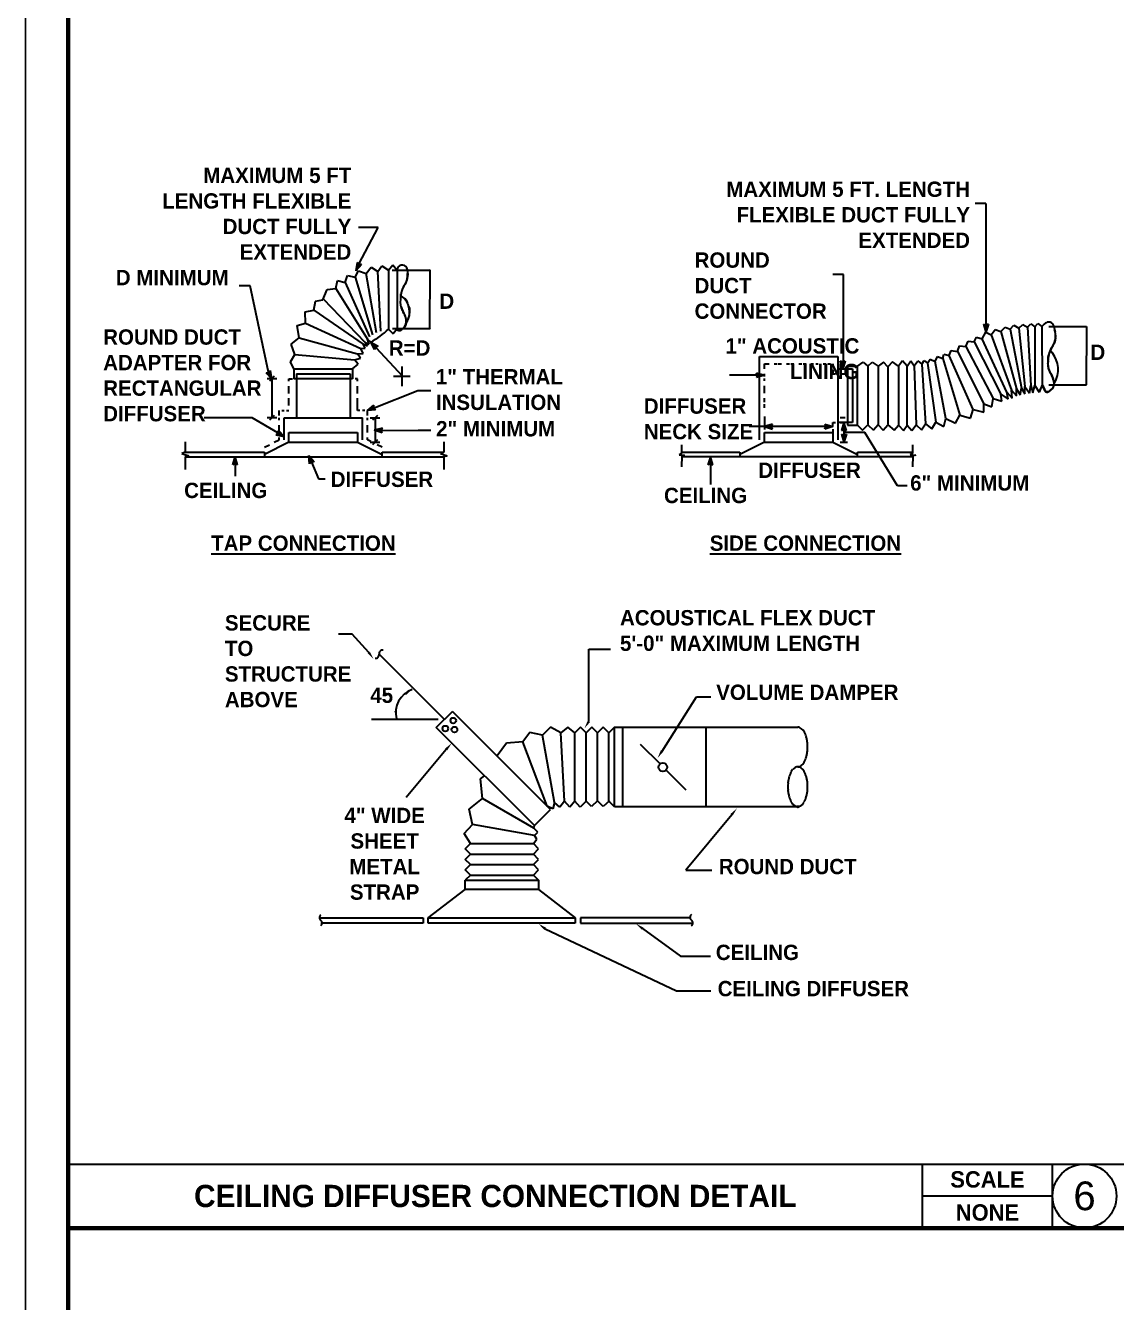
# Model space of a CAD drawing. Header units: inches. Extents: x 2025 to 34930, y -6955 to 4650.
# Drawn here: x 8330.7 to 8630.4, y 1377.9 to 1728.7 of the extents above; entities that cross this region are included whole.
import ezdxf

# ---------------------------------------------------------------- set-up
doc = ezdxf.new("R2010")
doc.units = ezdxf.units.IN
doc.header["$MEASUREMENT"] = 0
doc.layers.get('DEFPOINTS').update_dxf_attribs({"color": 104})
doc.layers.add('PDF-TEXT', color=7, linetype='Continuous', lineweight=35)
doc.styles.add('Century Gothic_B', font='GOTHICB.TTF', dxfattribs={"height": 6.659722})
doc.styles.add('PDF Arial', font='arial.ttf')
doc.styles.add('PDF Arial Bold', font='arialbd.ttf')

msp = doc.modelspace()

# ---------------------------------------------------------------- hatches: boundary and pattern name
at = {"layer": 'PDF-TEXT', "transparency": 33554559}
for points in [[(8421.78, 1663.59), (8421.46, 1661.32), (8423, 1663.01), (8422.28, 1663.04)], [(8594.57, 1644.47), (8595.24, 1646.66), (8594.57, 1646.39), (8593.9, 1646.66)], [(8425.59, 1641.74), (8426.59, 1639.67), (8426.89, 1640.32), (8427.56, 1640.57)], [(8555.22, 1634.4), (8555.89, 1636.59), (8555.22, 1636.31), (8554.55, 1636.59)], [(8398.39, 1631.66), (8397.99, 1633.91), (8397.52, 1633.36), (8396.79, 1633.31)], [(8434.35, 1632.33), (8434.33, 1632.45), (8434.23, 1632.53), (8434.13, 1632.55), (8434.03, 1632.53), (8433.95, 1632.45), (8433.93, 1632.33), (8433.95, 1632.23), (8434.03, 1632.16), (8434.13, 1632.13), (8434.23, 1632.16), (8434.33, 1632.23)], [(8533.7, 1632.63), (8531.51, 1633.3), (8531.8, 1632.63), (8531.51, 1631.96)], [(8398.59, 1626.28), (8398.57, 1626.41), (8398.49, 1626.48), (8398.39, 1626.51), (8398.27, 1626.48), (8398.19, 1626.41), (8398.17, 1626.28), (8398.19, 1626.18), (8398.27, 1626.11), (8398.39, 1626.08), (8398.49, 1626.11), (8398.57, 1626.18)], [(8424.62, 1622.92), (8426.89, 1623.1), (8426.39, 1623.62), (8426.39, 1624.37)], [(8426.53, 1617.51), (8428.7, 1616.76), (8428.44, 1617.43), (8428.74, 1618.09)], [(8426.96, 1617.55), (8426.94, 1617.65), (8426.86, 1617.72), (8426.74, 1617.77), (8426.64, 1617.72), (8426.56, 1617.65), (8426.54, 1617.55), (8426.56, 1617.45), (8426.64, 1617.35), (8426.74, 1617.32), (8426.86, 1617.35), (8426.94, 1617.45)], [(8535.89, 1619.17), (8533.7, 1618.49), (8535.89, 1617.82), (8535.61, 1618.49)], [(8552.53, 1618.49), (8550.34, 1619.17), (8550.62, 1618.49), (8550.34, 1617.82)], [(8556.22, 1617.42), (8555.55, 1619.59), (8554.87, 1617.42), (8555.55, 1617.7)], [(8401.75, 1615.78), (8400.16, 1617.42), (8400.06, 1616.7), (8399.51, 1616.23)], [(8555.55, 1614.21), (8556.22, 1616.4), (8555.55, 1616.13), (8554.87, 1616.4)], [(8408.52, 1610.57), (8408.74, 1608.29), (8409.27, 1608.81), (8409.99, 1608.82)], [(8388.31, 1610.16), (8387.64, 1607.97), (8388.31, 1608.24), (8388.98, 1607.97)], [(8518.86, 1610.18), (8518.19, 1607.99), (8518.86, 1608.26), (8519.53, 1607.99)]]:
    msp.add_hatch(color=256, dxfattribs=at).paths.add_polyline_path(points)

# ---------------------------------------------------------------- linework, layer by layer
at = {"layer": 'DEFPOINTS'}
msp.add_lwpolyline([(8330.71, 2105.41), (9797.6, 2105.41), (9797.6, 1024.33), (8330.71, 1024.33)], close=True, dxfattribs=at)
at = {"layer": 'PDF-TEXT', "color": 42, "lineweight": 100}
for p, q in [((8342.43, 1039.38), (8342.43, 2095.84)), ((8342.43, 1398.3), (9785.88, 1398.3))]:
    msp.add_line(p, q, dxfattribs=at)
at = {"layer": 'PDF-TEXT'}
for p, q in [((8594.57, 1679.78), (8591.58, 1679.78)), ((8594.57, 1679.78), (8594.57, 1646.39)), ((8427.63, 1673.22), (8422.23, 1673.22)), ((8422.31, 1663.14), (8427.63, 1673.22)), ((8421.78, 1663.59), (8421.46, 1661.32)), ((8422.28, 1663.04), (8421.78, 1663.59)), ((8422.38, 1663.26), (8422.28, 1663.04)), ((8423, 1663.01), (8422.28, 1663.04)), ((8418.5, 1658.11), (8419.15, 1660)), ((8419.15, 1660), (8421.26, 1659.56)), ((8421.26, 1659.56), (8422.21, 1661.32)), ((8421.26, 1659.56), (8426.02, 1643.7)), ((8423, 1663.01), (8421.46, 1661.32)), ((8422.21, 1661.32), (8424.25, 1660.58)), ((8424.25, 1660.58), (8425.67, 1662.34)), ((8427.09, 1644.25), (8424.25, 1660.58)), ((8425.67, 1662.34), (8427.46, 1661.15)), ((8427.46, 1661.15), (8428.55, 1662.69)), ((8428.28, 1644.77), (8427.46, 1661.15)), ((8428.55, 1662.69), (8430.42, 1661.5)), ((8430.42, 1661.5), (8431.66, 1662.91)), ((8430.42, 1661.5), (8430.42, 1645.3)), ((8431.44, 1661.52), (8441.87, 1661.52)), ((8431.66, 1662.91), (8432.78, 1661.52)), ((8432.78, 1661.52), (8432.78, 1645.37)), ((8441.82, 1661.52), (8441.82, 1653.56)), ((8441.82, 1661.52), (8441.84, 1661.47)), ((8441.84, 1661.47), (8441.82, 1661.5)), ((8555.4, 1660.34), (8552.53, 1660.34)), ((8555.4, 1636.41), (8555.4, 1660.34)), ((8392.39, 1657.19), (8389.4, 1657.19)), ((8397.49, 1633.46), (8392.39, 1657.19)), ((8412.4, 1653.38), (8413.6, 1656.2)), ((8413.6, 1656.2), (8415.99, 1656.49)), ((8415.99, 1656.49), (8416.46, 1658.66)), ((8415.99, 1656.49), (8424.67, 1642.56)), ((8416.46, 1658.66), (8418.5, 1658.11)), ((8418.5, 1658.11), (8425.24, 1643.18)), ((8409.94, 1650.52), (8410.36, 1652.99)), ((8410.36, 1652.99), (8412.4, 1653.38)), ((8412.5, 1653.61), (8423.97, 1641.69)), ((8433.9, 1654.33), (8434.68, 1653.83)), ((8441.82, 1645.49), (8441.82, 1653.46)), ((8407.5, 1650), (8409.94, 1650.52)), ((8407.65, 1646.94), (8407.5, 1650)), ((8409.94, 1650.52), (8423.45, 1641.16)), ((8405.36, 1646.29), (8407.65, 1646.94)), ((8405.86, 1642.91), (8405.36, 1646.29)), ((8407.65, 1646.94), (8422.85, 1639.94)), ((8441.84, 1645.52), (8441.82, 1645.49)), ((8441.82, 1645.52), (8441.84, 1645.52)), ((8593.9, 1646.66), (8594.57, 1646.39)), ((8593.9, 1646.66), (8594.57, 1644.47)), ((8595.24, 1646.66), (8594.57, 1644.47)), ((8595.24, 1646.66), (8594.57, 1646.39)), ((8598.67, 1644.67), (8599.87, 1645.82)), ((8599.87, 1645.82), (8601.26, 1645.25)), ((8601.26, 1645.25), (8602.26, 1646.39)), ((8602.26, 1646.39), (8603.58, 1645.52)), ((8603.58, 1645.52), (8604.67, 1646.57)), ((8603.58, 1645.52), (8605.29, 1629.57)), ((8604.67, 1646.57), (8605.99, 1645.82)), ((8605.99, 1645.82), (8606.86, 1646.76)), ((8605.99, 1645.82), (8606.94, 1629.77)), ((8606.86, 1646.76), (8608.01, 1645.92)), ((8608.01, 1645.92), (8608.8, 1646.86)), ((8608.01, 1645.92), (8608.01, 1629.77)), ((8608.8, 1646.86), (8609.97, 1645.99)), ((8610.97, 1646.96), (8609.97, 1645.99)), ((8609.97, 1645.99), (8610.42, 1646.47)), ((8609.97, 1645.99), (8610.05, 1629.97)), ((8611.81, 1645.99), (8622.22, 1645.99)), ((8622.14, 1645.94), (8622.17, 1645.99)), ((8622.17, 1645.97), (8622.14, 1645.94)), ((8622.19, 1645.94), (8622.17, 1645.99)), ((8622.17, 1645.97), (8622.17, 1638.03)), ((8622.19, 1645.94), (8622.17, 1645.97)), ((8403.64, 1641.16), (8405.86, 1642.91)), ((8405.86, 1642.91), (8421.88, 1638.5)), ((8425.14, 1641.16), (8424.67, 1642.56)), ((8424.67, 1642.56), (8425.59, 1641.74)), ((8430.42, 1645.3), (8431.71, 1644)), ((8431.52, 1645.49), (8441.87, 1645.49)), ((8432.78, 1645.37), (8431.71, 1644)), ((8591.31, 1641.79), (8592, 1643.06)), ((8592, 1643.06), (8593.5, 1642.63)), ((8593.5, 1642.63), (8594.57, 1644.47)), ((8600.27, 1627.97), (8593.5, 1642.63)), ((8594.57, 1644.47), (8596.04, 1643.73)), ((8596.04, 1643.73), (8597.06, 1645.15)), ((8596.04, 1643.73), (8601.59, 1628.55)), ((8597.06, 1645.15), (8598.67, 1644.67)), ((8598.67, 1644.67), (8602.95, 1628.92)), ((8601.26, 1645.25), (8604.3, 1629.09)), ((8404.69, 1638.28), (8403.64, 1641.16)), ((8421.88, 1638.5), (8423.5, 1638.63)), ((8422.78, 1637.28), (8421.88, 1638.5)), ((8422.85, 1639.94), (8424.05, 1640.09)), ((8423.5, 1638.63), (8422.85, 1639.94)), ((8424.05, 1640.09), (8423.45, 1641.16)), ((8423.45, 1641.16), (8424.67, 1640.74)), ((8424.67, 1640.74), (8423.97, 1641.69)), ((8423.97, 1641.69), (8425.14, 1641.16)), ((8426.59, 1639.67), (8425.59, 1641.74)), ((8425.59, 1641.74), (8427.56, 1640.57)), ((8426.89, 1640.32), (8426.59, 1639.67)), ((8427.56, 1640.57), (8426.89, 1640.32)), ((8427.06, 1640.14), (8426.89, 1640.32)), ((8426.96, 1640.24), (8434.23, 1632.33)), ((8584.46, 1638.03), (8585.04, 1639.42)), ((8585.04, 1639.42), (8586.75, 1639.15)), ((8586.75, 1639.15), (8587.33, 1640.67)), ((8586.75, 1639.15), (8594.02, 1624.76)), ((8587.33, 1640.67), (8589.04, 1640.54)), ((8589.04, 1640.54), (8589.71, 1641.94)), ((8589.04, 1640.54), (8596.56, 1626.21)), ((8589.71, 1641.94), (8591.31, 1641.79)), ((8591.31, 1641.79), (8598.7, 1627.38)), ((8612.31, 1639.42), (8612.78, 1638.83)), ((8403.52, 1636.31), (8404.69, 1638.28)), ((8404.44, 1634.35), (8403.52, 1636.31)), ((8404.69, 1638.28), (8421.06, 1636.88)), ((8420.57, 1634.35), (8422.11, 1635.69)), ((8421.06, 1636.88), (8422.78, 1637.28)), ((8422.11, 1635.69), (8421.06, 1636.88)), ((8434.13, 1635.02), (8434.13, 1629.64)), ((8532.35, 1614.88), (8532.35, 1637.76)), ((8532.35, 1637.76), (8553.88, 1637.76)), ((8533.7, 1634.4), (8533.7, 1635.74)), ((8533.7, 1635.74), (8535.04, 1635.74)), ((8536.38, 1635.74), (8537.23, 1635.74)), ((8537.53, 1635.74), (8538.4, 1635.74)), ((8539.74, 1635.74), (8540.56, 1635.74)), ((8540.94, 1635.74), (8541.78, 1635.74)), ((8543.13, 1635.74), (8543.97, 1635.74)), ((8544.35, 1635.74), (8545.14, 1635.74)), ((8546.49, 1635.74), (8547.18, 1635.74)), ((8547.81, 1635.74), (8548.5, 1635.74)), ((8549.85, 1635.74), (8550.57, 1635.74)), ((8551.14, 1635.74), (8551.86, 1635.74)), ((8552.53, 1635.74), (8552.53, 1634.84)), ((8553.88, 1637.76), (8553.88, 1614.88)), ((8555.22, 1634.4), (8554.55, 1636.59)), ((8554.55, 1636.59), (8555.22, 1636.31)), ((8555.89, 1636.59), (8555.22, 1634.4)), ((8555.22, 1636.31), (8555.89, 1636.59)), ((8555.22, 1636.56), (8555.22, 1636.31)), ((8556.57, 1635.07), (8559.25, 1635.07)), ((8556.57, 1635.07), (8556.57, 1618.92)), ((8559.25, 1635.07), (8560.82, 1636.21)), ((8559.25, 1618.92), (8559.25, 1635.07)), ((8560.82, 1636.21), (8562.09, 1635.09)), ((8562.09, 1635.09), (8563.33, 1636.21)), ((8562.09, 1635.09), (8562.09, 1619.07)), ((8563.33, 1636.21), (8564.95, 1635.09)), ((8566.42, 1636.21), (8564.95, 1635.09)), ((8564.95, 1635.09), (8564.95, 1619.07)), ((8567.57, 1634.94), (8566.42, 1636.21)), ((8568.93, 1636.31), (8567.57, 1634.94)), ((8570.53, 1635.09), (8568.93, 1636.31)), ((8571.65, 1636.54), (8570.53, 1635.09)), ((8570.53, 1635.09), (8570.58, 1618.94)), ((8572.94, 1635.09), (8571.65, 1636.54)), ((8572.94, 1635.09), (8573.89, 1636.61)), ((8572.97, 1618.94), (8572.94, 1635.09)), ((8573.89, 1636.61), (8574.88, 1635.24)), ((8574.88, 1635.24), (8575.9, 1636.61)), ((8574.88, 1635.24), (8575.4, 1618.99)), ((8575.9, 1636.61), (8576.92, 1635.66)), ((8576.92, 1635.66), (8577.62, 1636.64)), ((8576.92, 1635.66), (8577.94, 1619.26)), ((8577.62, 1636.64), (8578.52, 1635.94)), ((8578.52, 1635.94), (8579.21, 1637.06)), ((8578.52, 1635.94), (8580.76, 1619.74)), ((8579.21, 1637.06), (8580.58, 1636.36)), ((8580.58, 1636.36), (8581.28, 1637.76)), ((8583.54, 1620.73), (8580.58, 1636.36)), ((8581.28, 1637.76), (8582.75, 1637.18)), ((8582.75, 1637.18), (8583, 1638.45)), ((8582.75, 1637.18), (8587.38, 1621.63)), ((8583, 1638.45), (8584.46, 1638.03)), ((8591.08, 1623.25), (8584.46, 1638.03)), ((8622.17, 1629.99), (8622.17, 1637.93)), ((8396.79, 1633.31), (8397.52, 1633.36)), ((8398.39, 1631.66), (8396.79, 1633.31)), ((8399.74, 1631.66), (8397.05, 1631.66)), ((8397.08, 1633.07), (8397.19, 1632.83)), ((8397.19, 1632.83), (8397.66, 1633.38)), ((8397.52, 1633.36), (8397.99, 1633.91)), ((8399.06, 1632.33), (8397.72, 1630.99)), ((8398.39, 1631.66), (8397.99, 1633.91)), ((8398.39, 1631.66), (8398.39, 1620.91)), ((8403.09, 1630.99), (8403.09, 1631.66)), ((8403.09, 1631.66), (8404.04, 1631.66)), ((8404.44, 1634.35), (8420.57, 1634.35)), ((8404.44, 1634.35), (8404.44, 1631.66)), ((8420.57, 1631.66), (8404.44, 1631.66)), ((8405.11, 1633), (8419.89, 1633)), ((8405.11, 1633), (8405.11, 1620.91)), ((8419.89, 1633), (8419.89, 1620.91)), ((8420.57, 1634.35), (8420.57, 1631.66)), ((8421.91, 1631.66), (8421.29, 1631.66)), ((8421.91, 1630.99), (8421.91, 1631.66)), ((8431.84, 1632.33), (8436.42, 1632.33)), ((8531.8, 1632.63), (8524.09, 1632.63)), ((8531.51, 1633.3), (8533.7, 1632.63)), ((8531.8, 1632.63), (8531.51, 1633.3)), ((8533.7, 1632.63), (8531.51, 1631.96)), ((8531.8, 1632.63), (8531.51, 1631.96)), ((8533.7, 1632.23), (8533.7, 1633.05)), ((8533.7, 1631.04), (8533.7, 1631.76)), ((8552.53, 1634.15), (8552.53, 1633.05)), ((8552.53, 1633.05), (8553.21, 1633.05)), ((8553.88, 1634.4), (8557.91, 1634.4)), ((8554.55, 1633.05), (8555.89, 1633.05)), ((8557.91, 1634.4), (8557.91, 1619.59)), ((8567.57, 1634.94), (8567.57, 1619.07)), ((8403.09, 1627.63), (8403.09, 1629.64)), ((8421.91, 1627.63), (8421.91, 1629.64)), ((8426.49, 1623.67), (8438.51, 1628.45)), ((8438.51, 1628.45), (8442.07, 1628.45)), ((8533.7, 1627.68), (8533.7, 1629.69)), ((8600.64, 1626.03), (8600.27, 1627.97)), ((8600.27, 1627.97), (8601.81, 1626.31)), ((8601.81, 1626.31), (8601.59, 1628.55)), ((8601.59, 1628.55), (8602.95, 1627)), ((8602.95, 1627), (8602.95, 1628.92)), ((8602.95, 1628.92), (8603.97, 1627.2)), ((8603.97, 1627.2), (8604.3, 1629.09)), ((8604.3, 1629.09), (8605.22, 1627.48)), ((8605.22, 1627.48), (8605.29, 1629.57)), ((8605.29, 1629.57), (8606.54, 1627.68)), ((8606.54, 1627.68), (8606.94, 1629.77)), ((8606.94, 1629.77), (8607.41, 1627.78)), ((8607.41, 1627.78), (8608.01, 1629.77)), ((8608.01, 1629.77), (8609.2, 1627.97)), ((8610.05, 1629.97), (8609.2, 1627.97)), ((8609.2, 1627.97), (8610.12, 1629.89)), ((8610.74, 1628.45), (8610.05, 1629.97)), ((8611.81, 1628.07), (8611.23, 1628.07)), ((8611.89, 1629.97), (8622.22, 1629.97)), ((8622.14, 1630.02), (8622.17, 1629.99)), ((8622.17, 1629.97), (8622.14, 1630.02)), ((8622.19, 1630.02), (8622.17, 1629.97)), ((8622.17, 1629.99), (8622.19, 1630.02)), ((8403.09, 1624.27), (8403.09, 1626.28)), ((8421.91, 1622.92), (8421.91, 1626.28)), ((8533.7, 1625.24), (8533.7, 1626.33)), ((8533.7, 1623.62), (8533.7, 1624.69)), ((8594.02, 1622.5), (8594.02, 1624.76)), ((8594.02, 1624.76), (8596.23, 1623.97)), ((8596.23, 1623.97), (8596.56, 1626.21)), ((8596.56, 1626.21), (8598.9, 1625.46)), ((8598.9, 1625.46), (8598.7, 1627.38)), ((8598.7, 1627.38), (8600.64, 1626.03)), ((8399.06, 1621.58), (8397.72, 1620.23)), ((8400.41, 1621.58), (8400.41, 1622.92)), ((8401.08, 1622.92), (8401.75, 1622.92)), ((8402.42, 1622.92), (8403.09, 1622.92)), ((8422.58, 1622.92), (8421.91, 1622.92)), ((8423.95, 1622.92), (8423.28, 1622.92)), ((8424.62, 1622.92), (8426.39, 1624.37)), ((8426.89, 1623.1), (8424.62, 1622.92)), ((8424.62, 1621.58), (8424.62, 1622.92)), ((8427.41, 1621.58), (8426.07, 1620.23)), ((8426.39, 1623.62), (8426.39, 1624.37)), ((8426.61, 1623.72), (8426.39, 1623.62)), ((8426.39, 1623.62), (8426.89, 1623.1)), ((8533.72, 1621.31), (8533.72, 1617.67)), ((8586.18, 1619.46), (8587.38, 1621.63)), ((8587.38, 1621.63), (8590.34, 1620.81)), ((8590.34, 1620.81), (8591.08, 1623.25)), ((8591.08, 1623.25), (8594.02, 1622.5)), ((8392.99, 1620.88), (8379.82, 1620.88)), ((8399.98, 1616.75), (8392.99, 1620.88)), ((8399.74, 1620.91), (8397.05, 1620.91)), ((8400.41, 1620.23), (8400.41, 1620.91)), ((8400.41, 1616.88), (8400.41, 1618.89)), ((8401.75, 1614.86), (8401.75, 1620.91)), ((8401.75, 1620.91), (8423.28, 1620.91)), ((8423.28, 1614.86), (8423.28, 1620.91)), ((8424.62, 1620.23), (8424.62, 1620.91)), ((8424.62, 1616.88), (8424.62, 1618.89)), ((8425.39, 1620.91), (8428.08, 1620.91)), ((8428.74, 1618.09), (8426.53, 1617.51)), ((8428.7, 1616.76), (8426.53, 1617.51)), ((8426.74, 1620.91), (8426.74, 1614.19)), ((8428.44, 1617.43), (8428.74, 1618.09)), ((8428.7, 1617.44), (8428.44, 1617.43)), ((8428.7, 1616.76), (8428.44, 1617.43)), ((8428.55, 1617.43), (8438.61, 1617.55)), ((8438.61, 1617.55), (8442.09, 1617.55)), ((8550.62, 1618.49), (8529.49, 1618.49)), ((8535.89, 1619.17), (8533.7, 1618.49)), ((8533.7, 1618.49), (8535.89, 1617.82)), ((8535.61, 1618.49), (8535.89, 1619.17)), ((8535.89, 1617.82), (8535.61, 1618.49)), ((8550.34, 1619.17), (8552.53, 1618.49)), ((8550.34, 1619.17), (8550.62, 1618.49)), ((8552.53, 1618.49), (8550.34, 1617.82)), ((8550.34, 1617.82), (8550.62, 1618.49)), ((8552.53, 1618.49), (8552.53, 1619.59)), ((8552.53, 1619.59), (8553.21, 1619.59)), ((8552.53, 1617.8), (8552.53, 1614.21)), ((8556.57, 1619.59), (8553.88, 1619.61)), ((8555.89, 1620.93), (8554.55, 1620.93)), ((8554.55, 1619.59), (8555.89, 1619.59)), ((8555.55, 1619.59), (8554.87, 1617.42)), ((8554.87, 1617.42), (8555.55, 1617.7)), ((8556.22, 1617.42), (8555.55, 1619.59)), ((8555.55, 1618.24), (8555.55, 1616.13)), ((8555.55, 1617.7), (8556.22, 1617.42)), ((8557.91, 1619.59), (8556.57, 1619.59)), ((8556.57, 1618.92), (8559.25, 1618.92)), ((8559.25, 1618.92), (8560.7, 1617.55)), ((8560.7, 1617.55), (8562.14, 1618.99)), ((8562.14, 1618.99), (8563.68, 1617.55)), ((8564.95, 1618.99), (8563.68, 1617.55)), ((8564.95, 1618.99), (8566.35, 1617.55)), ((8566.35, 1617.55), (8567.57, 1618.99)), ((8567.57, 1618.99), (8569.36, 1617.5)), ((8569.36, 1617.5), (8570.58, 1618.94)), ((8570.58, 1618.94), (8571.9, 1617.45)), ((8571.9, 1617.45), (8572.97, 1618.94)), ((8572.97, 1618.94), (8574.24, 1617.45)), ((8574.24, 1617.45), (8575.4, 1618.99)), ((8575.4, 1618.99), (8576.9, 1617.62)), ((8576.9, 1617.62), (8577.94, 1619.26)), ((8577.94, 1619.26), (8579.69, 1617.9)), ((8579.69, 1617.9), (8580.76, 1619.74)), ((8580.76, 1619.74), (8582.97, 1618.52)), ((8582.97, 1618.52), (8583.54, 1620.73)), ((8583.54, 1620.73), (8586.18, 1619.46)), ((8374.6, 1614.34), (8374.6, 1611.5)), ((8403.09, 1614.19), (8396.38, 1610.83)), ((8399.06, 1614.19), (8400.41, 1614.86)), ((8400.06, 1616.7), (8399.51, 1616.23)), ((8399.51, 1616.23), (8401.75, 1615.78)), ((8399.86, 1616.83), (8400.06, 1616.7)), ((8400.16, 1617.42), (8400.06, 1616.7)), ((8400.16, 1617.42), (8401.75, 1615.78)), ((8400.41, 1614.86), (8400.41, 1615.53)), ((8403.09, 1614.19), (8403.09, 1616.88)), ((8403.09, 1616.88), (8421.91, 1616.88)), ((8403.09, 1614.19), (8421.91, 1614.19)), ((8421.91, 1616.88), (8421.91, 1614.19)), ((8421.91, 1614.19), (8428.65, 1610.83)), ((8424.62, 1614.86), (8424.62, 1615.53)), ((8425.54, 1614.39), (8424.62, 1614.86)), ((8425.39, 1614.19), (8428.08, 1614.19)), ((8427.41, 1614.86), (8426.07, 1613.52)), ((8445.63, 1614.34), (8445.63, 1611.5)), ((8533.7, 1614.21), (8526.98, 1610.85)), ((8533.7, 1614.21), (8533.7, 1616.9)), ((8533.7, 1616.9), (8552.53, 1616.9)), ((8533.7, 1614.21), (8552.53, 1614.21)), ((8552.53, 1614.21), (8559.25, 1610.85)), ((8554.55, 1614.21), (8556.57, 1614.21)), ((8554.87, 1616.4), (8555.55, 1616.13)), ((8554.87, 1616.4), (8555.55, 1614.21)), ((8561.27, 1616.93), (8555.55, 1616.93)), ((8556.22, 1616.4), (8555.55, 1614.21)), ((8555.55, 1616.13), (8556.22, 1616.4)), ((8570.28, 1602.19), (8561.27, 1616.93)), ((8374.6, 1611.5), (8373.68, 1611.15)), ((8373.68, 1611.15), (8375.55, 1610.48)), ((8374.6, 1611.5), (8396.38, 1611.5)), ((8375.55, 1610.48), (8374.6, 1610.16)), ((8396.38, 1612.84), (8397.72, 1613.52)), ((8396.38, 1611.5), (8396.38, 1610.16)), ((8408.74, 1608.29), (8408.52, 1610.57)), ((8408.52, 1610.57), (8409.99, 1608.82)), ((8428.65, 1612.84), (8427.31, 1613.52)), ((8428.65, 1610.16), (8428.65, 1611.5)), ((8428.65, 1611.5), (8445.63, 1611.5)), ((8445.63, 1611.5), (8444.7, 1611.15)), ((8444.7, 1611.15), (8446.55, 1610.48)), ((8446.55, 1610.48), (8445.63, 1610.16)), ((8510.92, 1611.08), (8510.28, 1610.78)), ((8510.28, 1610.78), (8511.79, 1610.68)), ((8510.92, 1613.54), (8510.92, 1611.08)), ((8511, 1610.48), (8510.95, 1607.49)), ((8511.79, 1610.68), (8511, 1610.48)), ((8511.05, 1611.52), (8526.98, 1611.52)), ((8526.98, 1611.52), (8526.98, 1610.18)), ((8559.25, 1610.18), (8559.25, 1611.52)), ((8559.25, 1611.52), (8574.41, 1611.52)), ((8574.41, 1611.08), (8573.76, 1610.78)), ((8573.76, 1610.78), (8575.31, 1610.68)), ((8574.41, 1613.54), (8574.41, 1611.08)), ((8574.48, 1610.48), (8574.43, 1607.49)), ((8575.31, 1610.68), (8574.48, 1610.48)), ((8374.6, 1610.16), (8445.63, 1610.16)), ((8374.6, 1610.16), (8374.6, 1606.72)), ((8387.64, 1607.97), (8388.31, 1610.16)), ((8388.31, 1608.24), (8387.64, 1607.97)), ((8388.98, 1607.97), (8388.31, 1610.16)), ((8388.31, 1608.24), (8388.31, 1604.85)), ((8388.98, 1607.97), (8388.31, 1608.24)), ((8409.27, 1608.81), (8408.74, 1608.29)), ((8409.99, 1608.82), (8409.27, 1608.81)), ((8409.37, 1608.58), (8409.27, 1608.81)), ((8409.31, 1608.71), (8411.23, 1604.13)), ((8445.63, 1610.16), (8445.63, 1606.72)), ((8574.41, 1610.18), (8511.05, 1610.18)), ((8518.86, 1610.18), (8518.19, 1607.99)), ((8518.86, 1608.26), (8518.19, 1607.99)), ((8519.53, 1607.99), (8518.86, 1610.18)), ((8518.86, 1608.26), (8518.86, 1602.59)), ((8518.86, 1608.26), (8519.53, 1607.99)), ((8411.23, 1604.13), (8413.07, 1604.13)), ((8572.96, 1602.19), (8570.28, 1602.19)), ((8420.42, 1561.5), (8416.69, 1561.5)), ((8425.02, 1556.45), (8420.42, 1561.5)), ((8445.8, 1538.05), (8427.89, 1555.97)), ((8485.5, 1537.53), (8485.47, 1557.33)), ((8485.47, 1557.33), (8491.44, 1557.33)), ((8505.58, 1529.37), (8515.04, 1544.27)), ((8515.04, 1544.27), (8518.97, 1544.27)), ((8474.97, 1513.26), (8447.99, 1540.24)), ((8444.09, 1538.05), (8425.79, 1538.05)), ((8443.56, 1535.81), (8447.99, 1540.22)), ((8470.52, 1508.86), (8443.56, 1535.81)), ((8469.3, 1534.44), (8467.36, 1531.88)), ((8472.78, 1533.75), (8469.3, 1534.44)), ((8474.97, 1535.96), (8472.78, 1533.75)), ((8476.04, 1515.25), (8472.78, 1533.75)), ((8477.76, 1534.39), (8474.97, 1535.96)), ((8479.7, 1535.96), (8477.76, 1534.39)), ((8478.75, 1515.63), (8477.76, 1534.39)), ((8481.62, 1534.39), (8479.7, 1535.96)), ((8483.18, 1535.96), (8481.62, 1534.39)), ((8481.62, 1515.63), (8481.62, 1534.39)), ((8484.73, 1534.39), (8483.18, 1535.96)), ((8486.29, 1535.96), (8484.73, 1534.39)), ((8484.73, 1515.63), (8484.73, 1534.39)), ((8487.86, 1534.39), (8486.29, 1535.96)), ((8489.43, 1535.96), (8487.86, 1534.39)), ((8487.86, 1515.63), (8487.86, 1534.39)), ((8491, 1534.39), (8489.43, 1535.96)), ((8492.54, 1535.96), (8491, 1534.39)), ((8491, 1515.63), (8491, 1534.39)), ((8492.54, 1535.96), (8542.89, 1535.96)), ((8492.54, 1514.06), (8492.54, 1535.96)), ((8494.71, 1535.96), (8494.71, 1514.06)), ((8517.58, 1535.96), (8517.58, 1514.06)), ((8446.25, 1529.79), (8435.25, 1516.57)), ((8462.85, 1531.56), (8460.26, 1528.02)), ((8467.36, 1531.88), (8462.85, 1531.56)), ((8474.02, 1514.21), (8467.36, 1531.88)), ((8499.58, 1531.28), (8505.06, 1525.81)), ((8506.73, 1524.14), (8512.1, 1518.74)), ((8455.68, 1521.72), (8456.83, 1522.57)), ((8456.23, 1516.32), (8455.68, 1521.72)), ((8452.6, 1513.39), (8456.23, 1516.32)), ((8470.37, 1508.21), (8456.23, 1516.32)), ((8453.52, 1509.18), (8452.6, 1513.39)), ((8470.52, 1508.86), (8474.97, 1513.26)), ((8475.57, 1513.51), (8474.02, 1514.21)), ((8476.04, 1515.25), (8475.57, 1513.51)), ((8477.51, 1513.96), (8476.04, 1515.25)), ((8478.75, 1515.63), (8477.51, 1513.96)), ((8480.22, 1513.96), (8478.75, 1515.63)), ((8481.62, 1515.63), (8480.22, 1513.96)), ((8483.13, 1513.96), (8481.62, 1515.63)), ((8484.73, 1515.63), (8483.13, 1513.96)), ((8486.24, 1514.11), (8484.73, 1515.63)), ((8487.89, 1515.65), (8486.24, 1514.11)), ((8489.38, 1514.11), (8487.89, 1515.65)), ((8491.1, 1515.65), (8489.38, 1514.11)), ((8492.54, 1514.06), (8491, 1515.63)), ((8542.89, 1514.06), (8492.54, 1514.06)), ((8451.25, 1506.74), (8453.52, 1509.18)), ((8470.54, 1506.2), (8453.52, 1509.18)), ((8470.37, 1508.21), (8470.52, 1508.86)), ((8524.72, 1511.87), (8512.08, 1496.59)), ((8452.92, 1503.93), (8451.25, 1506.74)), ((8471.41, 1507.09), (8470.37, 1508.21)), ((8470.54, 1506.2), (8471.41, 1507.09)), ((8471.16, 1505.13), (8470.54, 1506.2)), ((8451.48, 1502.49), (8452.92, 1503.93)), ((8452.92, 1501.04), (8451.48, 1502.49)), ((8452.92, 1503.93), (8470.22, 1503.93)), ((8470.22, 1503.93), (8471.16, 1505.13)), ((8471.66, 1502.49), (8470.22, 1503.93)), ((8470.22, 1501.04), (8471.66, 1502.49)), ((8451.48, 1499.6), (8452.92, 1501.04)), ((8452.92, 1498.16), (8451.48, 1499.6)), ((8451.48, 1496.71), (8452.92, 1498.16)), ((8452.92, 1501.04), (8470.22, 1501.04)), ((8452.92, 1498.16), (8470.22, 1498.16)), ((8471.66, 1499.6), (8470.22, 1501.04)), ((8470.22, 1498.16), (8471.66, 1499.6)), ((8471.66, 1496.71), (8470.22, 1498.16)), ((8452.92, 1495.3), (8451.48, 1496.71)), ((8452.92, 1495.3), (8451.48, 1493.85)), ((8452.92, 1495.3), (8470.22, 1495.3)), ((8470.22, 1495.3), (8471.66, 1496.71)), ((8470.22, 1495.3), (8471.66, 1493.85)), ((8512.08, 1496.59), (8519.27, 1496.59)), ((8441.37, 1483.52), (8451.48, 1491.36)), ((8451.48, 1493.85), (8471.66, 1493.85)), ((8451.48, 1491.36), (8451.48, 1493.85)), ((8471.66, 1491.36), (8451.48, 1491.36)), ((8471.66, 1493.85), (8471.66, 1491.36)), ((8471.66, 1491.36), (8481.74, 1483.52)), ((8411.49, 1483.52), (8439.96, 1483.52)), ((8439.96, 1482.11), (8412.21, 1482.11)), ((8439.96, 1483.52), (8439.96, 1482.11)), ((8441.37, 1482.11), (8441.37, 1483.52)), ((8441.37, 1483.52), (8481.74, 1483.52)), ((8481.74, 1482.11), (8441.37, 1482.11)), ((8481.74, 1483.52), (8481.74, 1482.11)), ((8483.18, 1483.67), (8513.27, 1483.67)), ((8483.18, 1483.52), (8483.18, 1482.11)), ((8483.18, 1482.11), (8514.04, 1482.11)), ((8473.48, 1480.51), (8509.54, 1463.52)), ((8500.23, 1480.56), (8510.68, 1472.97)), ((8510.68, 1472.97), (8518.87, 1472.97)), ((8509.54, 1463.52), (8518.94, 1463.52)), ((8342.43, 1415.87), (9785.88, 1415.87)), ((8577.1, 1398.3), (8577.1, 1415.87)), ((8612.87, 1398.3), (8612.87, 1415.87)), ((8612.87, 1407.09), (8577.1, 1407.09))]:
    msp.add_line(p, q, dxfattribs=at)
for centre, radius in [((8429.59, 1544.93), 0.286), ((8429.59, 1544.93), 0.187), ((8448.23, 1537.74), 0.784), ((8446.04, 1535.55), 0.784), ((8448.53, 1535.25), 0.784), ((8505.82, 1524.92), 1.18), ((8542.89, 1514.06), 0.2), ((8621.65, 1407.09), 8.78)]:
    msp.add_circle(centre, radius, dxfattribs=at)
for centre, radius, start, end in [((8434.24, 1661.41), 1.48, 30.9375, 174.9023), ((8430.58, 1660.41), 5.21, 325.9149, 19.6875), ((8416.06, 1661.58), 19.66, 352.9389, 359.8714), ((8439.76, 1653.91), 6.02, 143.6994, 182.4372), ((8432.22, 1659.57), 3.37, 316.0986, 353.0676), ((8438.52, 1652.6), 4.87, 169.7278, 206.7023), ((8444.77, 1654.22), 11.04, 182.9281, 183.933), ((8425.55, 1654.54), 8.3, 352.9853, 3.3233), ((8430.78, 1649.96), 5.46, 327.3322, 56.2555), ((8433.32, 1651.7), 2.53, 18.3307, 58.0023), ((8432.47, 1647.57), 2.87, 292.945, 30.5804), ((8443.26, 1653.95), 9.65, 195.0011, 210.5798), ((8429.69, 1646.9), 5.69, 0.9174, 37.9413), ((8432.55, 1649.79), 3.7, 334.8469, 355.0012), ((8433.57, 1650.43), 2.75, 358.9673, 21.6486), ((8423.04, 1650.63), 13.25, 355.0013, 358.9672), ((8432.17, 1647.92), 3.35, 299.8554, 343.9874), ((8369.82, 1679.26), 73.02, 333.7157, 334.8463), ((8613.09, 1643.79), 3.78, 121.3443, 134.9893), ((8611.85, 1645.8), 1.44, 75.1248, 120.9542), ((8611.84, 1645.77), 1.46, 8.5944, 75.0233), ((8639.03, 1650.09), 26.06, 189.042, 192.3541), ((8412.82, 1664.11), 25.76, 299.7096, 313.0792), ((8433.32, 1645.58), 0.684, 196.3806, 292.9449), ((8608.55, 1643.46), 5.2, 325.9999, 19.7725), ((8611.69, 1642.47), 2.02, 331.0258, 353.9488), ((8606.59, 1643), 7.14, 354.0278, 12.1937), ((8617.78, 1636.61), 6.22, 148.6109, 186.4643), ((8617.72, 1636.99), 6.02, 143.6994, 182.4372), ((8814.73, 1519.34), 235.44, 149.0125, 149.2134), ((8607.01, 1634.21), 7.39, 329.3523, 38.6376), ((8592.05, 1653.61), 24.59, 327.9457, 330.489), ((8597.79, 1634.33), 13.9, 2.2851, 6.5149), ((8616.48, 1635.65), 4.87, 169.7278, 206.7023), ((8622.73, 1637.3), 11.04, 182.9281, 183.933), ((8613.9, 1635), 2.23, 182.9065, 215.2172), ((8606, 1629.53), 7.35, 13.3429, 34.5959), ((8607.66, 1629.98), 5.67, 0.9084, 37.9324), ((8605.8, 1626.72), 5.36, 16.6443, 36.5075), ((8611.23, 1628.58), 0.51, 195.5256, 270.0404), ((8611.38, 1628.38), 0.458, 196.5155, 315.1678), ((8616.4, 1623.39), 6.61, 125.7032, 135.113), ((8610.15, 1630.96), 3.33, 300.0467, 344.1788), ((8611.52, 1630.17), 1.75, 305.6148, 353.5426), ((8609.56, 1630.38), 3.72, 353.8147, 13.3429), ((8426.88, 1555.85), 0.979, 261.8921, 8.1518), ((8428.82, 1556.13), 0.983, 81.8701, 188.1299), ((8439.22, 1539.93), 6.78, 109.9896, 194.7766), ((8542.9, 1534.78), 1.18, 68.3185, 92.1094), ((8541.43, 1532.59), 3.8, 21.3629, 59.6173), ((8538.32, 1531.27), 7.18, 15.9357, 22.2473), ((8536.75, 1530.8), 8.8, 10.1293, 16.0402), ((8535.52, 1530.52), 10.06, 5.3156, 10.4628), ((8534.78, 1530.5), 10.79, 354.9628, 0), ((8534.73, 1530.54), 10.84, 359.7697, 4.8069), ((8541.28, 1528.28), 3.89, 320.1581, 329.513), ((8539.96, 1529.08), 5.41, 329.3866, 337.7472), ((8538.32, 1529.73), 7.18, 337.7527, 344.0643), ((8536.81, 1530.24), 8.75, 343.5836, 349.4945), ((8535.42, 1530.38), 10.14, 350.1311, 355.2782), ((8547.4, 1520.32), 7.18, 157.7252, 164.0368), ((8545.76, 1520.99), 5.41, 149.4031, 157.7636), ((8544.44, 1521.76), 3.89, 140.1361, 149.491), ((8543.5, 1522.58), 2.63, 126.502, 140.257), ((8542.99, 1523.19), 1.84, 109.6357, 125.489), ((8542.88, 1523.56), 1.45, 90.4983, 110.4879), ((8542.86, 1526.48), 1.45, 270.1405, 290.1357), ((8542.85, 1523.58), 1.43, 69.3952, 89.3903), ((8542.72, 1526.84), 1.83, 290.2753, 306.1285), ((8542.72, 1523.23), 1.83, 53.9044, 69.7577), ((8542.23, 1527.46), 2.63, 306.4637, 320.2185), ((8542.23, 1522.58), 2.63, 39.765, 53.5144), ((8541.28, 1521.76), 3.89, 30.487, 39.8419), ((8539.93, 1521.04), 5.41, 21.6926, 30.0532), ((8538.2, 1520.24), 7.32, 16.1692, 22.4808), ((8550.96, 1519.55), 10.81, 174.9683, 180.0055), ((8550.94, 1519.55), 10.79, 180, 185.0372), ((8550.24, 1519.62), 10.12, 169.8651, 175.0067), ((8548.97, 1519.85), 8.8, 163.9819, 169.8926), ((8536.84, 1519.8), 8.75, 10.5055, 16.4164), ((8535.48, 1519.62), 10.12, 4.9713, 10.1184), ((8534.78, 1519.55), 10.79, 360, 5.0372), ((8534.76, 1519.55), 10.81, 354.9683, 0.0055), ((8550.24, 1519.47), 10.12, 184.9933, 190.1349), ((8548.83, 1519.28), 8.69, 190.5065, 196.4225), ((8547.34, 1518.88), 7.15, 196.7688, 203.0749), ((8545.76, 1518.07), 5.39, 201.6928, 210.0534), ((8539.96, 1518.13), 5.41, 329.3866, 337.7472), ((8538.29, 1518.74), 7.19, 338.3066, 344.6181), ((8536.88, 1519.33), 8.71, 343.2902, 349.201), ((8535.55, 1519.53), 10.06, 349.5372, 354.6844), ((8544.44, 1517.33), 3.89, 210.509, 219.8639), ((8543.5, 1516.54), 2.63, 219.765, 233.5144), ((8542.99, 1515.91), 1.84, 234.4963, 250.3496), ((8542.88, 1515.53), 1.45, 249.5121, 269.5017), ((8542.86, 1515.53), 1.45, 270.1405, 290.1357), ((8542.72, 1515.89), 1.83, 290.2753, 306.1285), ((8542.23, 1516.54), 2.63, 306.4637, 320.2185), ((8541.28, 1517.33), 3.89, 320.1581, 329.513), ((8412.34, 1483.56), 0.908, 126.8701, 233.1299), ((8514.23, 1483.66), 0.983, 126.8701, 233.1299), ((8411.27, 1482.12), 0.908, 306.8701, 53.1299), ((8513.06, 1482.12), 0.983, 306.8701, 53.1299)]:
    msp.add_arc(centre, radius, start, end, dxfattribs=at)
at = {"layer": 'PDF-TEXT', "transparency": 33554559}
for points in [[(8441.82, 1661.5), (8441.82, 1661.52), (8441.84, 1661.47)], [(8441.84, 1645.52), (8441.82, 1645.49), (8441.82, 1645.52)], [(8622.14, 1645.94), (8622.17, 1645.99), (8622.17, 1645.97)], [(8622.17, 1645.99), (8622.17, 1645.97), (8622.19, 1645.94)], [(8622.17, 1629.97), (8622.17, 1629.99), (8622.14, 1630.02)], [(8622.19, 1630.02), (8622.17, 1629.97), (8622.17, 1629.99)], [(8425.32, 1556.65), (8424.7, 1556.23), (8426.34, 1554.61)], [(8434.8, 1545.39), (8435.2, 1544.74), (8436.92, 1546.29)], [(8432.76, 1540.49), (8432.02, 1540.39), (8432.66, 1538.17)], [(8485.8, 1537.33), (8485.17, 1537.73), (8484.28, 1535.61)], [(8445.98, 1530.06), (8446.55, 1529.54), (8447.77, 1531.48)], [(8505.9, 1529.17), (8505.26, 1529.59), (8504.36, 1527.45)], [(8524.42, 1512.09), (8524.99, 1511.62), (8526.16, 1513.61)], [(8473.23, 1480.21), (8473.7, 1480.81), (8471.66, 1481.91)], [(8500.01, 1480.26), (8500.45, 1480.89), (8498.39, 1481.91)]]:
    msp.add_solid(points, dxfattribs=at)

# ---------------------------------------------------------------- texts
at = {"layer": 'PDF-TEXT'}
for s, insert, char_height, width, attachment_point, style in [('MAXIMUM 5 FT LENGTH FLEXIBLE DUCT FULLY EXTENDED', (8420.21, 1689.65), 4.212, 61.9989, 3, 'Century Gothic_B'), ('MAXIMUM 5 FT. LENGTH FLEXIBLE DUCT FULLY EXTENDED', (8590.19, 1685.84), 4.212, 91.5438, 3, 'Century Gothic_B'), ('ROUND DUCT CONNECTOR', (8514.52, 1666.38), 4.212, 37.2454, 1, 'Century Gothic_B'), ('ROUND DUCT ADAPTER FOR RECTANGULAR DIFFUSER', (8352.04, 1645.23), 4.212, 44.3975, 1, 'Century Gothic_B'), ('SECURE TO STRUCTURE ABOVE', (8385.48, 1566.69), 4.212, 31.0796, 1, 'Century Gothic_B'), ('ACOUSTICAL FLEX DUCT 5\'-0" MAXIMUM LENGTH', (8494.03, 1568.1), 4.212, 73.318, 1, 'Century Gothic_B'), ('4" WIDE SHEET METAL STRAP', (8429.37, 1513.78), 4.212, 38.5403, 2, 'Century Gothic_B'), ('{\\fCentury Gothic|b1|i0|c0|p34;SCALE}', (8594.98, 1411.64), 4.5, 35.7683, 5, 'PDF Arial Bold'), ('6', (8621.65, 1407.09), 7.89, 17.5595, 5, 'PDF Arial'), ('{\\fCentury Gothic|b1|i0|c0|p34;CEILING DIFFUSER CONNECTION DETAIL}', (8459.76, 1407.07), 6.1202, 234.6721, 5, 'PDF Arial Bold'), ('{\\fCentury Gothic|b1|i0|c0|p34;NONE}', (8594.98, 1402.55), 4.5, 35.7683, 5, 'PDF Arial Bold')]:
    msp.add_mtext(s, dxfattribs=dict(at, insert=insert, char_height=char_height, width=width, attachment_point=attachment_point, style=style))
at = {"layer": 'PDF-TEXT', "attachment_point": 7, "style": 'Century Gothic_B'}
for s, insert, char_height in [('D MINIMUM', (8355.51, 1657.29), 4.212), ('D', (8444.41, 1650.86), 4.21), ('R=D', (8430.52, 1638), 4.212), ('\\pxqr;1" ACOUSTIC\\P LINING', (8523.01, 1631.49), 4.212), ('D', (8623.28, 1636.82), 4.21), ('1" THERMAL \\PINSULATION', (8443.44, 1623.01), 4.212), ('DIFFUSER \\PNECK SIZE', (8500.57, 1614.97), 4.212), ('2" MINIMUM', (8443.51, 1615.76), 4.212), ('DIFFUSER', (8532.03, 1604.34), 4.212), ('DIFFUSER', (8414.54, 1601.86), 4.212), ('6" MINIMUM', (8573.75, 1600.87), 4.212), ('CEILING', (8374.28, 1598.81), 4.212), ('CEILING', (8506.12, 1597.42), 4.212), ('{\\LTAP CONNECTION}', (8381.7, 1584.32), 4.212), ('{\\LSIDE CONNECTION}', (8518.69, 1584.32), 4.212), ('VOLUME DAMPER', (8520.46, 1543.35), 4.212), ('45', (8425.42, 1542.53), 4.212), ('ROUND DUCT', (8521.18, 1495.47), 4.212), ('CEILING', (8520.36, 1471.88), 4.212), ('CEILING DIFFUSER', (8520.86, 1461.93), 4.212)]:
    msp.add_mtext(s, dxfattribs=dict(at, insert=insert, char_height=char_height))

doc.saveas('drawing.dxf')
